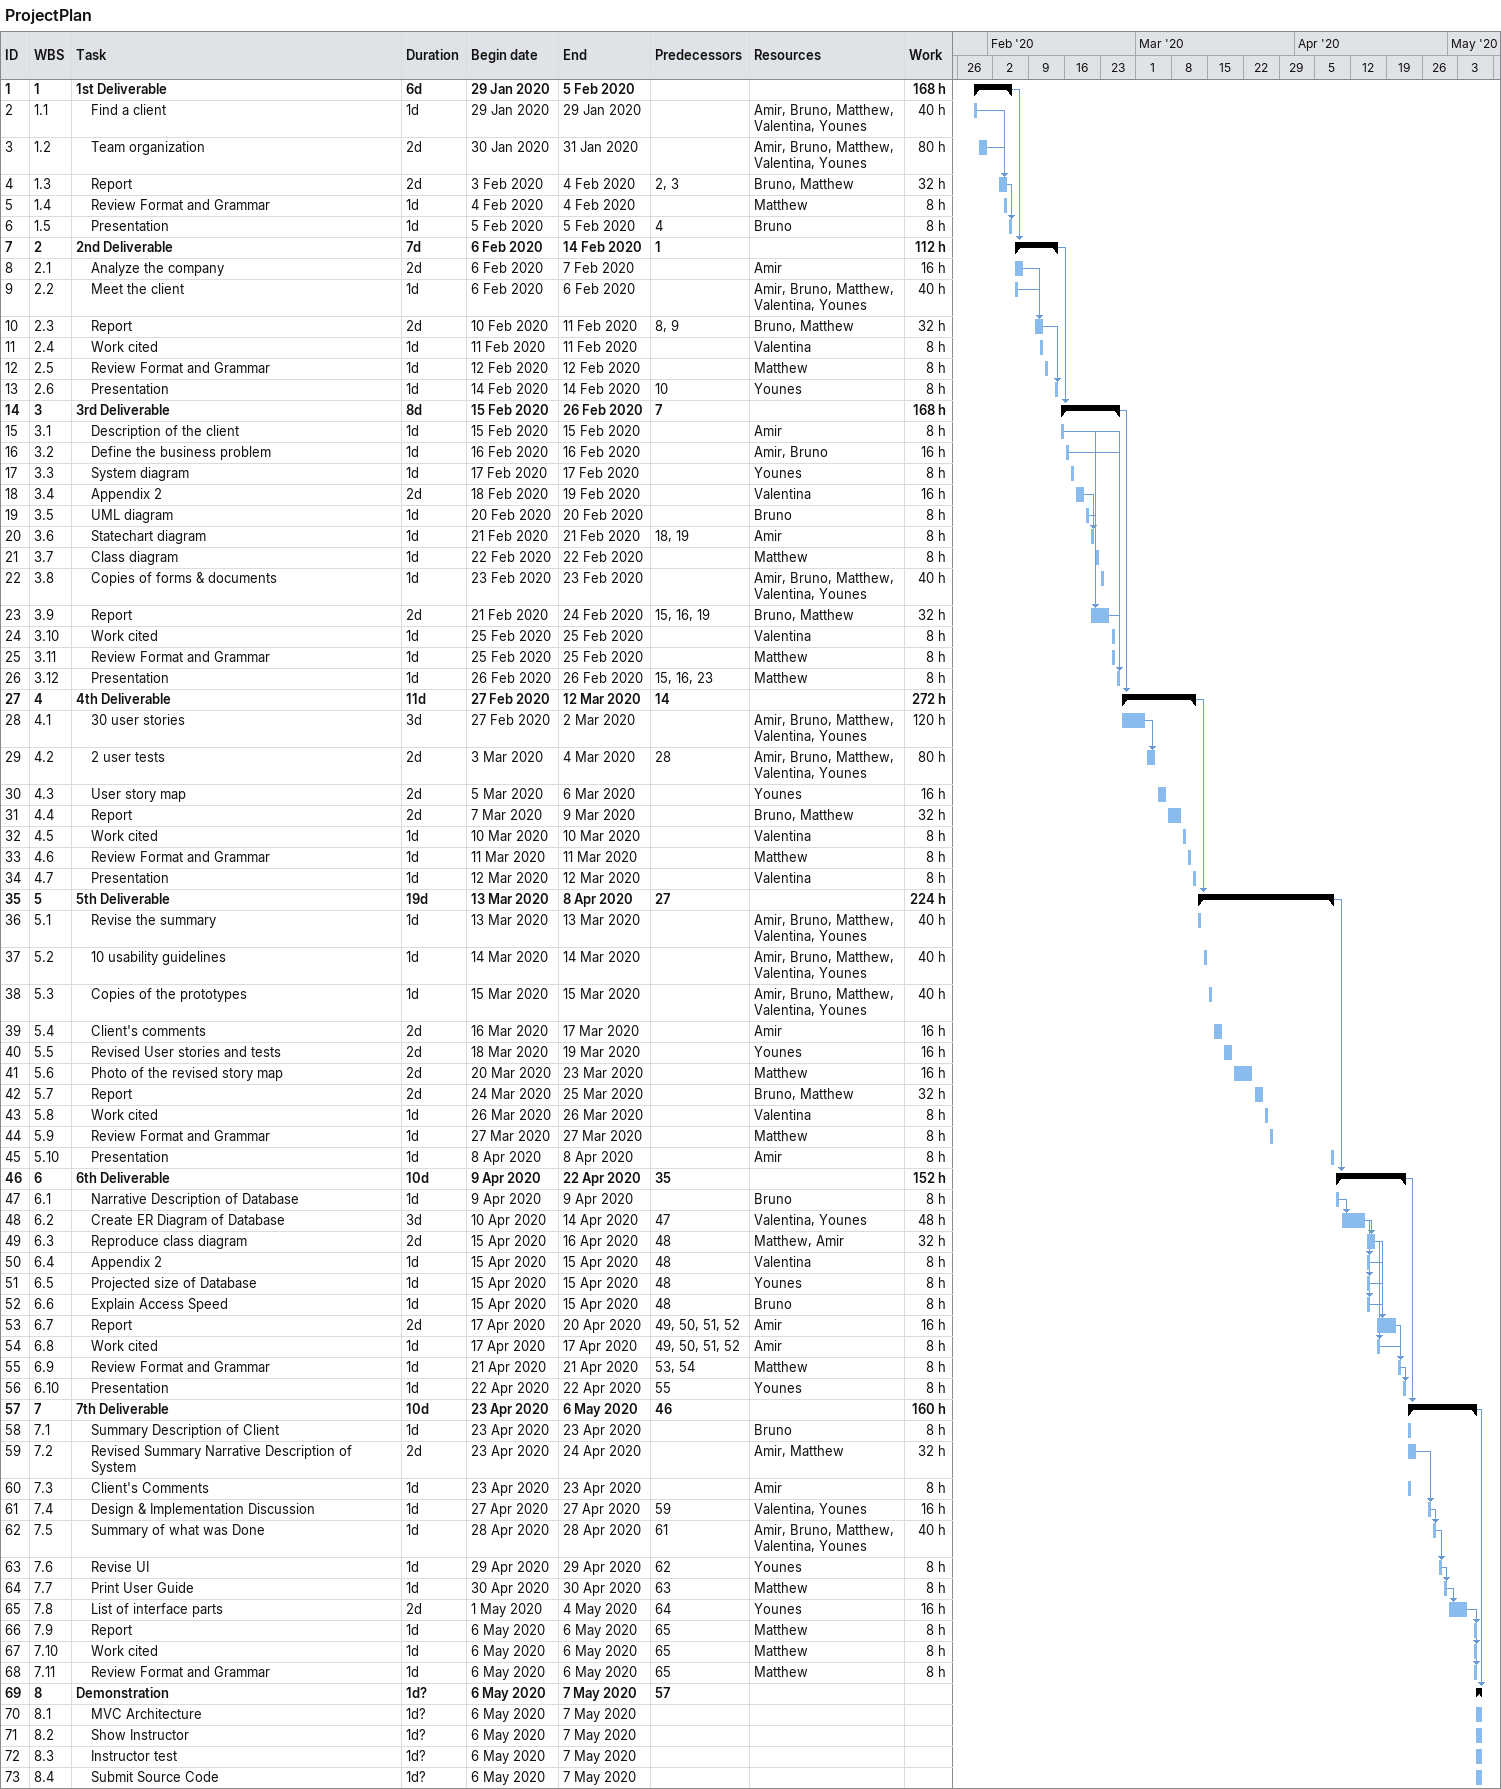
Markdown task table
ProjectPlan

| ID | WBS | Task | Duration | Start | Finish | Predecessors | Resources | Work (h) |
|---|---|---|---|---|---|---|---|---|
| 1 | 1 | **1st Deliverable** | 6d | 2020-01-29 | 2020-02-05 |  |  | 168 |
| 2 | 1.1 | Find a client | 1d | 2020-01-29 | 2020-01-29 |  | Amir, Bruno, Matthew, Valentina, Younes | 40 |
| 3 | 1.2 | Team organization | 2d | 2020-01-30 | 2020-01-31 |  | Amir, Bruno, Matthew, Valentina, Younes | 80 |
| 4 | 1.3 | Report | 2d | 2020-02-03 | 2020-02-04 | 2, 3 | Bruno, Matthew | 32 |
| 5 | 1.4 | Review Format and Grammar | 1d | 2020-02-04 | 2020-02-04 |  | Matthew | 8 |
| 6 | 1.5 | Presentation | 1d | 2020-02-05 | 2020-02-05 | 4 | Bruno | 8 |
| 7 | 2 | **2nd Deliverable** | 7d | 2020-02-06 | 2020-02-14 | 1 |  | 112 |
| 8 | 2.1 | Analyze the company | 2d | 2020-02-06 | 2020-02-07 |  | Amir | 16 |
| 9 | 2.2 | Meet the client | 1d | 2020-02-06 | 2020-02-06 |  | Amir, Bruno, Matthew, Valentina, Younes | 40 |
| 10 | 2.3 | Report | 2d | 2020-02-10 | 2020-02-11 | 8, 9 | Bruno, Matthew | 32 |
| 11 | 2.4 | Work cited | 1d | 2020-02-11 | 2020-02-11 |  | Valentina | 8 |
| 12 | 2.5 | Review Format and Grammar | 1d | 2020-02-12 | 2020-02-12 |  | Matthew | 8 |
| 13 | 2.6 | Presentation | 1d | 2020-02-14 | 2020-02-14 | 10 | Younes | 8 |
| 14 | 3 | **3rd Deliverable** | 8d | 2020-02-15 | 2020-02-26 | 7 |  | 168 |
| 15 | 3.1 | Description of the client | 1d | 2020-02-15 | 2020-02-15 |  | Amir | 8 |
| 16 | 3.2 | Define the business problem | 1d | 2020-02-16 | 2020-02-16 |  | Amir, Bruno | 16 |
| 17 | 3.3 | System diagram | 1d | 2020-02-17 | 2020-02-17 |  | Younes | 8 |
| 18 | 3.4 | Appendix 2 | 2d | 2020-02-18 | 2020-02-19 |  | Valentina | 16 |
| 19 | 3.5 | UML diagram | 1d | 2020-02-20 | 2020-02-20 |  | Bruno | 8 |
| 20 | 3.6 | Statechart diagram | 1d | 2020-02-21 | 2020-02-21 | 18, 19 | Amir | 8 |
| 21 | 3.7 | Class diagram | 1d | 2020-02-22 | 2020-02-22 |  | Matthew | 8 |
| 22 | 3.8 | Copies of forms & documents | 1d | 2020-02-23 | 2020-02-23 |  | Amir, Bruno, Matthew, Valentina, Younes | 40 |
| 23 | 3.9 | Report | 2d | 2020-02-21 | 2020-02-24 | 15, 16, 19 | Bruno, Matthew | 32 |
| 24 | 3.10 | Work cited | 1d | 2020-02-25 | 2020-02-25 |  | Valentina | 8 |
| 25 | 3.11 | Review Format and Grammar | 1d | 2020-02-25 | 2020-02-25 |  | Matthew | 8 |
| 26 | 3.12 | Presentation | 1d | 2020-02-26 | 2020-02-26 | 15, 16, 23 | Matthew | 8 |
| 27 | 4 | **4th Deliverable** | 11d | 2020-02-27 | 2020-03-12 | 14 |  | 272 |
| 28 | 4.1 | 30 user stories | 3d | 2020-02-27 | 2020-03-02 |  | Amir, Bruno, Matthew, Valentina, Younes | 120 |
| 29 | 4.2 | 2 user tests | 2d | 2020-03-03 | 2020-03-04 | 28 | Amir, Bruno, Matthew, Valentina, Younes | 80 |
| 30 | 4.3 | User story map | 2d | 2020-03-05 | 2020-03-06 |  | Younes | 16 |
| 31 | 4.4 | Report | 2d | 2020-03-07 | 2020-03-09 |  | Bruno, Matthew | 32 |
| 32 | 4.5 | Work cited | 1d | 2020-03-10 | 2020-03-10 |  | Valentina | 8 |
| 33 | 4.6 | Review Format and Grammar | 1d | 2020-03-11 | 2020-03-11 |  | Matthew | 8 |
| 34 | 4.7 | Presentation | 1d | 2020-03-12 | 2020-03-12 |  | Valentina | 8 |
| 35 | 5 | **5th Deliverable** | 19d | 2020-03-13 | 2020-04-08 | 27 |  | 224 |
| 36 | 5.1 | Revise the summary | 1d | 2020-03-13 | 2020-03-13 |  | Amir, Bruno, Matthew, Valentina, Younes | 40 |
| 37 | 5.2 | 10 usability guidelines | 1d | 2020-03-14 | 2020-03-14 |  | Amir, Bruno, Matthew, Valentina, Younes | 40 |
| 38 | 5.3 | Copies of the prototypes | 1d | 2020-03-15 | 2020-03-15 |  | Amir, Bruno, Matthew, Valentina, Younes | 40 |
| 39 | 5.4 | Client's comments | 2d | 2020-03-16 | 2020-03-17 |  | Amir | 16 |
| 40 | 5.5 | Revised User stories and tests | 2d | 2020-03-18 | 2020-03-19 |  | Younes | 16 |
| 41 | 5.6 | Photo of the revised story map | 2d | 2020-03-20 | 2020-03-23 |  | Matthew | 16 |
| 42 | 5.7 | Report | 2d | 2020-03-24 | 2020-03-25 |  | Bruno, Matthew | 32 |
| 43 | 5.8 | Work cited | 1d | 2020-03-26 | 2020-03-26 |  | Valentina | 8 |
| 44 | 5.9 | Review Format and Grammar | 1d | 2020-03-27 | 2020-03-27 |  | Matthew | 8 |
| 45 | 5.10 | Presentation | 1d | 2020-04-08 | 2020-04-08 |  | Amir | 8 |
| 46 | 6 | **6th Deliverable** | 10d | 2020-04-09 | 2020-04-22 | 35 |  | 152 |
| 47 | 6.1 | Narrative Description of Database | 1d | 2020-04-09 | 2020-04-09 |  | Bruno | 8 |
| 48 | 6.2 | Create ER Diagram of Database | 3d | 2020-04-10 | 2020-04-14 | 47 | Valentina, Younes | 48 |
| 49 | 6.3 | Reproduce class diagram | 2d | 2020-04-15 | 2020-04-16 | 48 | Matthew, Amir | 32 |
| 50 | 6.4 | Appendix 2 | 1d | 2020-04-15 | 2020-04-15 | 48 | Valentina | 8 |
| 51 | 6.5 | Projected size of Database | 1d | 2020-04-15 | 2020-04-15 | 48 | Younes | 8 |
| 52 | 6.6 | Explain Access Speed | 1d | 2020-04-15 | 2020-04-15 | 48 | Bruno | 8 |
| 53 | 6.7 | Report | 2d | 2020-04-17 | 2020-04-20 | 49, 50, 51, 52 | Amir | 16 |
| 54 | 6.8 | Work cited | 1d | 2020-04-17 | 2020-04-17 | 49, 50, 51, 52 | Amir | 8 |
| 55 | 6.9 | Review Format and Grammar | 1d | 2020-04-21 | 2020-04-21 | 53, 54 | Matthew | 8 |
| 56 | 6.10 | Presentation | 1d | 2020-04-22 | 2020-04-22 | 55 | Younes | 8 |
| 57 | 7 | **7th Deliverable** | 10d | 2020-04-23 | 2020-05-06 | 46 |  | 160 |
| 58 | 7.1 | Summary Description of Client | 1d | 2020-04-23 | 2020-04-23 |  | Bruno | 8 |
| 59 | 7.2 | Revised Summary Narrative Description of System | 2d | 2020-04-23 | 2020-04-24 |  | Amir, Matthew | 32 |
| 60 | 7.3 | Client's Comments | 1d | 2020-04-23 | 2020-04-23 |  | Amir | 8 |
| 61 | 7.4 | Design & Implementation Discussion | 1d | 2020-04-27 | 2020-04-27 | 59 | Valentina, Younes | 16 |
| 62 | 7.5 | Summary of what was Done | 1d | 2020-04-28 | 2020-04-28 | 61 | Amir, Bruno, Matthew, Valentina, Younes | 40 |
| 63 | 7.6 | Revise UI | 1d | 2020-04-29 | 2020-04-29 | 62 | Younes | 8 |
| 64 | 7.7 | Print User Guide | 1d | 2020-04-30 | 2020-04-30 | 63 | Matthew | 8 |
| 65 | 7.8 | List of interface parts | 2d | 2020-05-01 | 2020-05-04 | 64 | Younes | 16 |
| 66 | 7.9 | Report | 1d | 2020-05-06 | 2020-05-06 | 65 | Matthew | 8 |
| 67 | 7.10 | Work cited | 1d | 2020-05-06 | 2020-05-06 | 65 | Matthew | 8 |
| 68 | 7.11 | Review Format and Grammar | 1d | 2020-05-06 | 2020-05-06 | 65 | Matthew | 8 |
| 69 | 8 | **Demonstration** | 1d? | 2020-05-06 | 2020-05-07 | 57 |  |  |
| 70 | 8.1 | MVC Architecture | 1d? | 2020-05-06 | 2020-05-07 |  |  |  |
| 71 | 8.2 | Show Instructor | 1d? | 2020-05-06 | 2020-05-07 |  |  |  |
| 72 | 8.3 | Instructor test | 1d? | 2020-05-06 | 2020-05-07 |  |  |  |
| 73 | 8.4 | Submit Source Code | 1d? | 2020-05-06 | 2020-05-07 |  |  |  |
